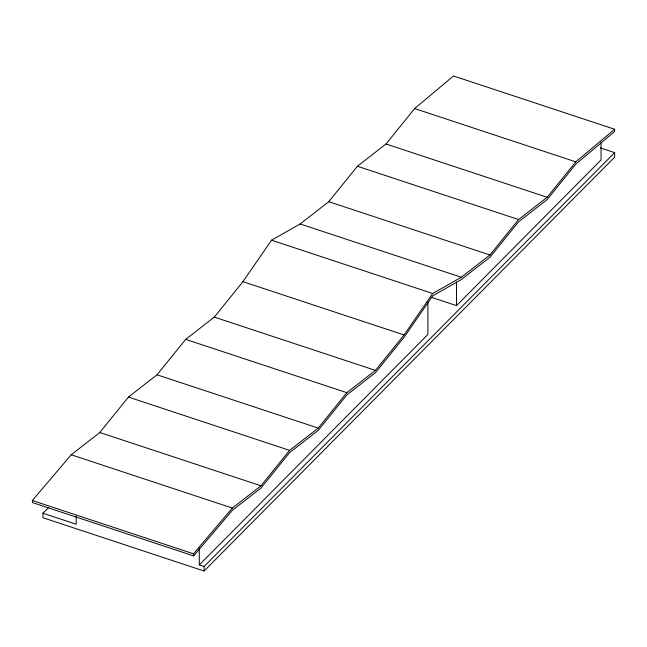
<?xml version="1.0" encoding="UTF-8"?>
<svg xmlns="http://www.w3.org/2000/svg" width="647" height="647" viewBox="0 0 647 647"><rect width="100%" height="100%" fill="white"/><g stroke="black" fill="none" stroke-linecap="round" stroke-linejoin="round"><path stroke-width="0.97" d="M614.65 129.271L614.513 131.656L575.822 164.103L547.176 199.559L518.562 221.832L489.941 257.263L461.044 279.747L432.697 295.825L404.351 336.901L375.454 372.672L346.832 394.945L318.211 430.368L289.589 452.641L260.976 488.073L232.33 510.37L193.647 555.902L32.487 502.614L32.35 500.511L71.194 454.776L99.816 432.503L128.429 397.072L157.051 374.799L185.673 339.376L214.294 317.103L242.916 281.671L271.538 240.199L300.159 223.967L328.781 201.694L357.403 166.263L386.024 143.99L414.638 108.559L453.49 75.974L614.65 129.271L575.798 161.855L547.176 197.278L518.562 219.551L489.941 254.983L461.319 277.256L432.697 293.487L404.076 334.96L375.454 370.391L346.832 392.664L318.211 428.096L289.589 450.369L260.976 485.792L232.354 508.065L193.51 553.8L193.647 555.902M600.262 147.888L614.65 152.643L614.65 157.164L204.096 571.026L42.937 517.729L42.937 513.217L48.63 507.474M614.65 152.643L204.096 566.505L199.3 564.92L427.893 334.475L427.893 302.286M431.581 297.377L456.515 305.627L601.047 159.938L601.047 142.251M414.638 108.559L575.798 161.855M386.024 143.99L547.176 197.278M357.403 166.263L518.562 219.551M328.781 201.694L489.941 254.983M300.159 223.967L461.319 277.256M271.538 240.199L432.697 293.487M242.916 281.671L404.076 334.96M214.294 317.103L375.454 370.391M185.673 339.376L346.832 392.664M157.051 374.799L318.211 428.096M128.429 397.072L289.589 450.369M99.816 432.503L260.976 485.792M71.194 454.776L232.354 508.065M32.35 500.511L193.51 553.8M42.937 513.217L76.176 524.207L76.176 516.241M456.515 281.906L456.515 305.627M204.096 566.505L204.096 571.026M199.3 547.993L199.3 564.92"/></g></svg>
